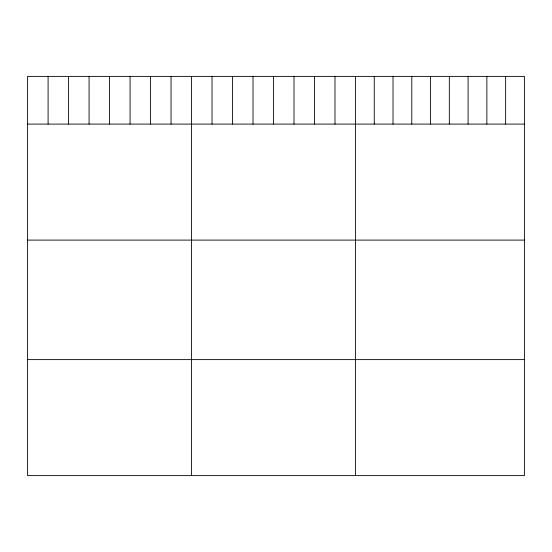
<?xml version="1.0" encoding="UTF-8"?>
<svg xmlns="http://www.w3.org/2000/svg" width="552" height="552" viewBox="0 0 552 552"><rect width="100%" height="100%" fill="white"/><g stroke="black" fill="none" stroke-linecap="round" stroke-linejoin="round"><path stroke-width="0.83" d="M524.4 124.096L524.4 475.61L27.6 475.61L27.6 76.39L524.4 76.39L524.4 124.096L27.6 124.096M27.6 240.099L524.4 240.099M27.6 359.614L524.4 359.614M505.632 76.39L505.632 124.096M486.864 76.39L486.864 124.096M468.096 76.39L468.096 124.096M449.328 76.39L449.328 124.096M430.56 76.39L430.56 124.096M411.792 76.39L411.792 124.096M393.024 76.39L393.024 124.096M374.256 76.39L374.256 124.096M355.488 76.39L355.488 475.61M334.995 76.39L334.995 124.096M314.502 76.39L314.502 124.096M294.009 76.39L294.009 124.096M273.516 76.39L273.516 124.096M253.023 76.39L253.023 124.096M232.53 76.39L232.53 124.096M212.037 76.39L212.037 124.096M191.544 76.39L191.544 475.61M171.051 76.39L171.051 124.096M150.558 76.39L150.558 124.096M130.065 76.39L130.065 124.096M109.572 76.39L109.572 124.096M89.079 76.39L89.079 124.096M68.586 76.39L68.586 124.096M48.093 76.39L48.093 124.096"/></g></svg>
